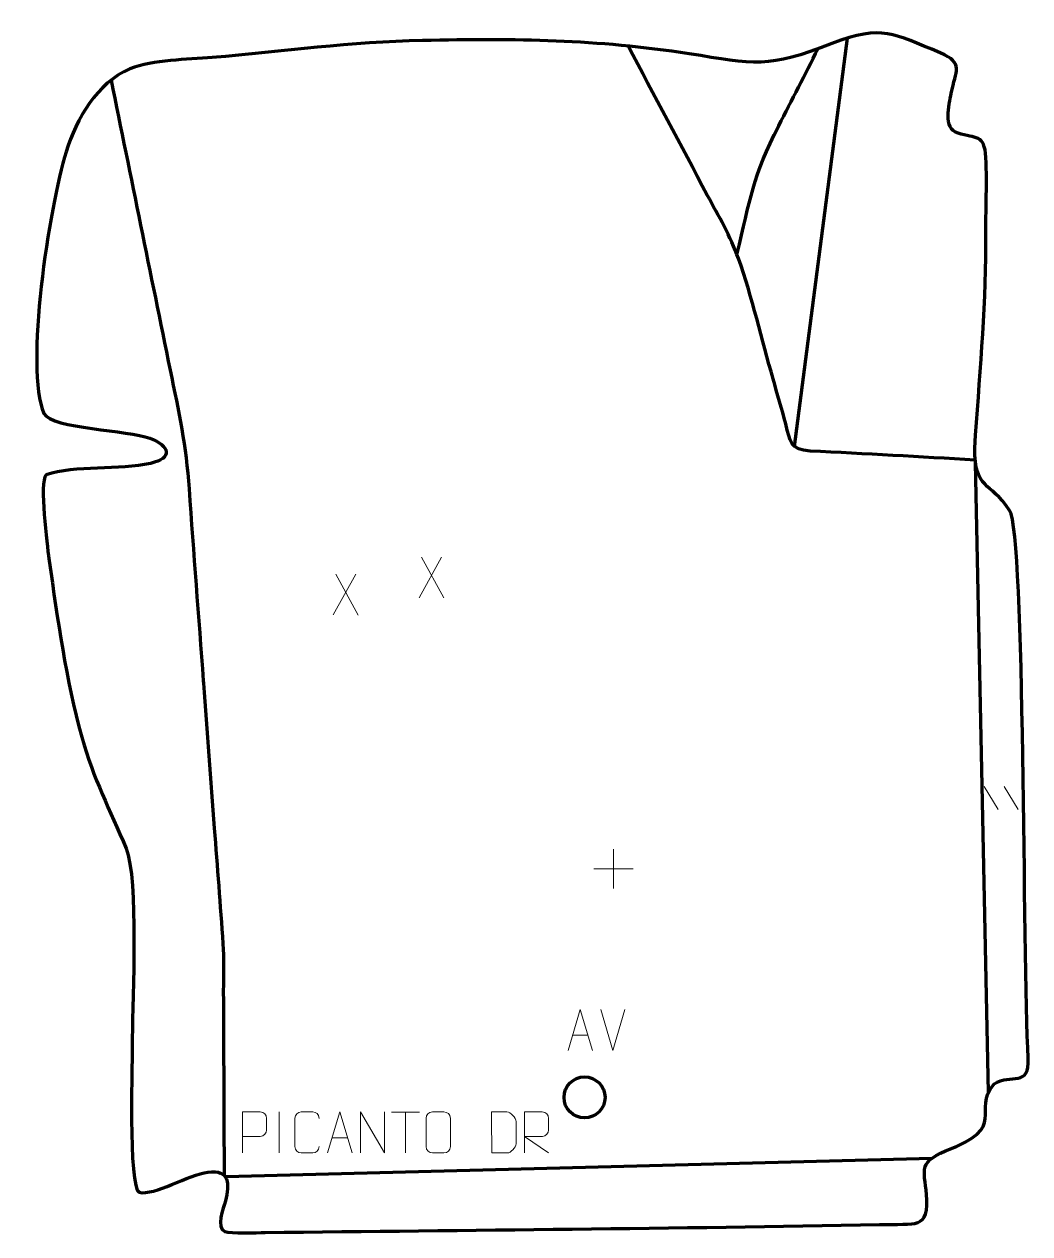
# Model space of a CAD drawing. Header units: millimetres. Extents: x -523 to 91, y 0 to 738.
import ezdxf

# ---------------------------------------------------------------- set-up
doc = ezdxf.new("R2010")
doc.units = ezdxf.units.MM
doc.header["$MEASUREMENT"] = 0
doc.layers.add('layer 2', color=7, linetype='Continuous')
doc.layers.add('layer 3', color=7, linetype='Continuous')

msp = doc.modelspace()

# ---------------------------------------------------------------- linework, layer by layer
at = {"layer": 'layer 2', "color": 142, "lineweight": 200}
msp.add_ellipse((-181.0135, 83.5319), major_axis=(0, 12.5), ratio=1, dxfattribs=at)
at = {"layer": 'layer 2', "color": 142, "lineweight": 158}
for points, knots in [([(57.26, 472.3593), (23.679, 474.2752), (-9.7962, 476.1994), (-43.3932, 477.8417), (-43.3932, 477.8417), (-55.6269, 478.4397), (-55.5013, 483.6689), (-58.2791, 494.4197), (-58.2791, 494.4197), (-60.6315, 503.524), (-63.425, 512.7685), (-66.0145, 521.832), (-66.0145, 521.832), (-72.7825, 545.718), (-78.8522, 572.0328), (-87.0964, 595.2199), (-87.0964, 595.2199), (-92.0283, 609.0913), (-99.2308, 621.1449), (-106.1723, 634.016), (-106.1723, 634.016), (-122.3291, 664.457), (-138.4745, 694.9039), (-154.6267, 725.3473)], [0, 0, 0, 0, 0.14285714, 0.14285714, 0.14285714, 0.14285714, 0.28571429, 0.28571429, 0.28571429, 0.28571429, 0.42857143, 0.42857143, 0.42857143, 0.42857143, 0.57142857, 0.57142857, 0.57142857, 0.57142857, 0.71428571, 0.71428571, 0.71428571, 0.71428571, 1, 1, 1, 1]), ([(-87.8491, 598.2532), (-80.2554, 630.4829), (-78.266, 645.8881), (-62.5498, 676.3145), (-62.5498, 676.3145), (-54.486, 691.9257), (-46.5138, 707.5638), (-38.6174, 723.2604)], [0, 0, 0, 0, 0.33333333, 0.33333333, 0.33333333, 0.33333333, 1, 1, 1, 1]), ([(-469.7147, 704.1029), (-463.7178, 674.6217), (-457.7209, 645.1405), (-451.724, 615.6593), (-451.724, 615.6593), (-445.7271, 586.1781), (-439.7302, 556.6969), (-433.7333, 527.2157), (-433.7333, 527.2157), (-428.3666, 501.3641), (-423.9973, 481.3538), (-422.1366, 454.6959), (-422.1366, 454.6959), (-419.4125, 415.6701), (-416.4107, 376.6649), (-413.4899, 337.6535), (-413.4899, 337.6535), (-413.4899, 337.6535), (-413.3777, 336.154), (-413.3777, 336.154), (-413.3777, 336.154), (-411.1733, 306.6762), (-408.9688, 277.1984), (-406.7644, 247.7206), (-406.7644, 247.7206), (-405.009, 224.2469), (-403.1681, 200.75), (-401.5045, 177.2732), (-401.5045, 177.2732), (-400.9077, 168.8511), (-401.3036, 157.4454), (-401.2651, 148.706), (-401.2651, 148.706), (-401.0999, 111.1107), (-400.9347, 73.5153), (-400.7695, 35.92)], [0, 0, 0, 0, 0.1, 0.1, 0.1, 0.1, 0.2, 0.2, 0.2, 0.2, 0.3, 0.3, 0.3, 0.3, 0.4, 0.4, 0.4, 0.4, 0.5, 0.5, 0.5, 0.5, 0.6, 0.6, 0.6, 0.6, 0.7, 0.7, 0.7, 0.7, 0.8, 0.8, 0.8, 0.8, 1, 1, 1, 1])]:
    msp.add_open_spline(points, degree=3, knots=knots, dxfattribs=at)
for points in [[(-52.9028, 480.6465), (-52.9028, 480.6465), (-20.6451, 729.761), (-20.6451, 729.761)], [(65.3274, 86.5451), (65.3274, 86.5451), (57.456, 470.5476), (57.456, 470.5476)], [(-399.7304, 35.2479), (-399.7304, 35.2479), (30.944, 46.4756), (30.944, 46.4756)]]:
    msp.add_open_spline(points, degree=3, dxfattribs=at)
at = {"layer": 'layer 3', "color": 242, "lineweight": 158}
msp.add_open_spline([(-452.5059, 25.6195), (-459.5812, 28.4338), (-456.6514, 108.8012), (-456.786, 119.9238), (-456.786, 119.9238), (-456.6136, 144.6406), (-453.017, 216.0962), (-460.5027, 235.4413), (-460.5027, 235.4413), (-470.706, 259.4462), (-480.3736, 277.4826), (-487.5528, 303.2136), (-487.5528, 303.2136), (-497.3652, 338.3818), (-502.2225, 374.8222), (-507.5036, 410.8828), (-507.5036, 410.8828), (-507.5036, 410.8828), (-507.7195, 412.3484), (-507.7195, 412.3484), (-507.7195, 412.3484), (-508.5489, 420.2938), (-513.8506, 458.9412), (-509.3228, 463.281), (-509.3228, 463.281), (-491.7421, 469.3191), (-464.5181, 466.0454), (-445.6336, 470.3376), (-445.6336, 470.3376), (-431.8706, 473.4658), (-433.8698, 480.9596), (-446.1713, 485.7262), (-446.1713, 485.7262), (-458.6905, 490.5769), (-505.8382, 491.3532), (-510.6608, 500.7569), (-510.6608, 500.7569), (-522.6965, 527.7048), (-507.5427, 627.1729), (-497.0929, 660.4079), (-497.0929, 660.4079), (-490.5046, 680.9221), (-478.786, 701.9795), (-458.2178, 711.0113), (-458.2178, 711.0113), (-443.8293, 716.6569), (-423.593, 716.6075), (-408.014, 717.8854), (-408.014, 717.8854), (-365.0609, 721.7255), (-323.0769, 727.3415), (-279.8097, 728.2872), (-279.8097, 728.2872), (-222.9007, 729.4178), (-173.7853, 728.9303), (-117.2064, 720.1951), (-117.2064, 720.1951), (-77.588, 713.8365), (-68.8882, 711.0623), (-30.2818, 726.475), (-30.2818, 726.475), (1.3568, 738.2393), (6.6402, 732.429), (35.9627, 720.8394), (35.9627, 720.8394), (50.7298, 714.0027), (45.2475, 710.4021), (42.629, 695.9915), (42.629, 695.9915), (41.2794, 688.9534), (37.4514, 674.6775), (46.7885, 671.721), (46.7885, 671.721), (57.5605, 668.3103), (62.9651, 671.2646), (63.7206, 657.0119), (63.7206, 657.0119), (64.6416, 639.6383), (63.4729, 621.3403), (63.6761, 603.8207), (63.6761, 603.8207), (63.7837, 561.4735), (59.583, 521.5591), (57.0117, 479.5857), (57.0117, 479.5857), (56.7849, 453.8562), (66.1917, 459.8097), (78.1868, 441.6566), (78.1868, 441.6566), (87.9121, 426.9386), (86.1798, 168.9738), (89.5477, 107.3856), (89.5477, 107.3856), (90.5257, 89.5012), (79.0947, 98.3874), (68.7785, 91.8348), (68.7785, 91.8348), (54.397, 74.8033), (78.6089, 65.5703), (39.0475, 51.0107), (39.0475, 51.0107), (21.2549, 42.9301), (26.8465, 38.666), (27.7671, 21.0336), (27.7671, 21.0336), (28.2877, 11.0637), (25.4247, 7.7219), (20.3984, 6.6069), (20.3984, 6.6069), (16.4118, 5.9387), (3.4119, 6.0877), (-1.0612, 6.0014), (-1.0612, 6.0014), (-125.882, 3.5935), (-250.9983, 2.5445), (-375.8542, 1.0994), (-375.8542, 1.0994), (-380.8585, 1.0415), (-396.8378, 0.3182), (-400.2783, 1.7399), (-400.2783, 1.7399), (-406.1388, 4.1616), (-401.1718, 15.7152), (-399.9955, 20.4389), (-399.9955, 20.4389), (-397.539, 30.3035), (-397.0923, 39.8415), (-410.7499, 37.9605), (-410.7499, 37.9605), (-422.1389, 36.3919), (-443.7586, 23.4706), (-452.5059, 25.6195)], degree=3, knots=[0, 0, 0, 0, 0.02941176, 0.02941176, 0.02941176, 0.02941176, 0.05882353, 0.05882353, 0.05882353, 0.05882353, 0.08823529, 0.08823529, 0.08823529, 0.08823529, 0.11764706, 0.11764706, 0.11764706, 0.11764706, 0.14705882, 0.14705882, 0.14705882, 0.14705882, 0.17647059, 0.17647059, 0.17647059, 0.17647059, 0.20588235, 0.20588235, 0.20588235, 0.20588235, 0.23529412, 0.23529412, 0.23529412, 0.23529412, 0.26470588, 0.26470588, 0.26470588, 0.26470588, 0.29411765, 0.29411765, 0.29411765, 0.29411765, 0.32352941, 0.32352941, 0.32352941, 0.32352941, 0.35294118, 0.35294118, 0.35294118, 0.35294118, 0.38235294, 0.38235294, 0.38235294, 0.38235294, 0.41176471, 0.41176471, 0.41176471, 0.41176471, 0.44117647, 0.44117647, 0.44117647, 0.44117647, 0.47058824, 0.47058824, 0.47058824, 0.47058824, 0.5, 0.5, 0.5, 0.5, 0.52941176, 0.52941176, 0.52941176, 0.52941176, 0.55882353, 0.55882353, 0.55882353, 0.55882353, 0.58823529, 0.58823529, 0.58823529, 0.58823529, 0.61764706, 0.61764706, 0.61764706, 0.61764706, 0.64705882, 0.64705882, 0.64705882, 0.64705882, 0.67647059, 0.67647059, 0.67647059, 0.67647059, 0.70588235, 0.70588235, 0.70588235, 0.70588235, 0.73529412, 0.73529412, 0.73529412, 0.73529412, 0.76470588, 0.76470588, 0.76470588, 0.76470588, 0.79411765, 0.79411765, 0.79411765, 0.79411765, 0.82352941, 0.82352941, 0.82352941, 0.82352941, 0.85294118, 0.85294118, 0.85294118, 0.85294118, 0.88235294, 0.88235294, 0.88235294, 0.88235294, 0.91176471, 0.91176471, 0.91176471, 0.91176471, 0.94117647, 0.94117647, 0.94117647, 0.94117647, 1, 1, 1, 1], dxfattribs=at)
at = {"layer": 'layer 3', "color": 250, "lineweight": 9}
for points in [[(-268.199, 413.1688), (-268.199, 413.1688), (-281.9396, 388.273), (-281.9396, 388.273)], [(-280.485, 413.1688), (-280.485, 413.1688), (-266.7444, 388.2153), (-266.7444, 388.2153)], [(-320.4543, 402.7177), (-320.4543, 402.7177), (-334.1949, 377.8219), (-334.1949, 377.8219)], [(-332.7403, 402.7177), (-332.7403, 402.7177), (-318.9997, 377.7642), (-318.9997, 377.7642)], [(62.7756, 273.1263), (62.7756, 273.1263), (71.2217, 259.0924), (71.2217, 259.0924)], [(74.887, 273.1263), (74.887, 273.1263), (83.3331, 259.0924), (83.3331, 259.0924)], [(-163.2666, 234.9756), (-163.2666, 234.9756), (-163.2666, 210.9977), (-163.2666, 210.9977)], [(-175.2555, 222.9866), (-175.2555, 222.9866), (-151.2776, 222.9866), (-151.2776, 222.9866)], [(-163.6677, 112.2082), (-163.6677, 112.2082), (-170.9895, 137.1618), (-170.9895, 137.1618)], [(-156.3458, 137.1618), (-156.3458, 137.1618), (-163.6676, 112.2082), (-163.6676, 112.2082)], [(-188.3046, 121.4649), (-188.3046, 121.4649), (-178.8089, 121.4649), (-178.8089, 121.4649)], [(-367.2097, 74.6533), (-367.2097, 74.6533), (-367.2097, 49.6792), (-367.2097, 49.6792)], [(-298.7033, 74.6195), (-298.7033, 74.6195), (-281.7161, 74.6195), (-281.7161, 74.6195)], [(-290.2095, 49.6895), (-290.2095, 49.6895), (-290.2095, 74.643), (-290.2095, 74.643)], [(-334.9576, 58.9389), (-334.9576, 58.9389), (-325.4619, 58.9389), (-325.4619, 58.9389)]]:
    msp.add_open_spline(points, degree=3, dxfattribs=at)
for points, knots in [([(-191.0272, 112.2155), (-191.0272, 112.2155), (-183.6562, 137.169), (-183.6562, 137.169), (-183.6562, 137.169), (-183.6562, 137.169), (-176.0863, 112.2155), (-176.0863, 112.2155)], [0, 0, 0, 0, 0.33333333, 0.33333333, 0.33333333, 0.33333333, 1, 1, 1, 1]), ([(-389.5418, 49.6894), (-389.5418, 49.6894), (-389.5418, 74.643), (-389.5418, 74.643), (-389.5418, 74.643), (-385.9468, 74.643), (-382.3515, 74.643), (-378.7561, 74.643), (-378.7561, 74.643), (-376.4309, 74.6051), (-374.8735, 73.115), (-374.8777, 70.7489), (-374.8777, 70.7489), (-374.8781, 68.7132), (-374.8781, 65.6539), (-374.8777, 63.6179), (-374.8777, 63.6179), (-374.8842, 61.7425), (-376.6964, 59.8006), (-378.706, 59.7815), (-378.706, 59.7815), (-378.706, 59.7815), (-389.5418, 59.7815), (-389.5418, 59.7815)], [0, 0, 0, 0, 0.14285714, 0.14285714, 0.14285714, 0.14285714, 0.28571429, 0.28571429, 0.28571429, 0.28571429, 0.42857143, 0.42857143, 0.42857143, 0.42857143, 0.57142857, 0.57142857, 0.57142857, 0.57142857, 0.71428571, 0.71428571, 0.71428571, 0.71428571, 1, 1, 1, 1]), ([(-342.7867, 53.5072), (-342.9265, 51.1838), (-344.6037, 49.7042), (-346.7514, 49.6934), (-346.7514, 49.6934), (-349.0833, 49.6938), (-351.4152, 49.6938), (-353.7467, 49.6934), (-353.7467, 49.6934), (-355.6717, 49.588), (-357.6438, 51.4725), (-357.6326, 53.4898), (-357.6326, 53.4898), (-357.6322, 59.2599), (-357.6322, 65.0296), (-357.6326, 70.7989), (-357.6326, 70.7989), (-357.6284, 72.937), (-355.8817, 74.6562), (-353.7293, 74.6427), (-353.7293, 74.6427), (-351.4036, 74.6427), (-349.0775, 74.6427), (-346.7514, 74.6427), (-346.7514, 74.6427), (-344.8048, 74.6782), (-342.8134, 73.1867), (-342.7867, 70.7491)], [0, 0, 0, 0, 0.125, 0.125, 0.125, 0.125, 0.25, 0.25, 0.25, 0.25, 0.375, 0.375, 0.375, 0.375, 0.5, 0.5, 0.5, 0.5, 0.625, 0.625, 0.625, 0.625, 0.75, 0.75, 0.75, 0.75, 1, 1, 1, 1]), ([(-337.6802, 49.6895), (-337.6802, 49.6895), (-330.3092, 74.643), (-330.3092, 74.643), (-330.3092, 74.643), (-330.3092, 74.643), (-322.7393, 49.6895), (-322.7393, 49.6895)], [0, 0, 0, 0, 0.33333333, 0.33333333, 0.33333333, 0.33333333, 1, 1, 1, 1]), ([(-317.5371, 49.6895), (-317.5371, 49.6895), (-317.5371, 74.643), (-317.5371, 74.643), (-317.5371, 74.643), (-317.5371, 74.643), (-302.8823, 49.6895), (-302.8823, 49.6895), (-302.8823, 49.6895), (-302.8823, 49.6895), (-302.8823, 74.643), (-302.8823, 74.643)], [0, 0, 0, 0, 0.25, 0.25, 0.25, 0.25, 0.5, 0.5, 0.5, 0.5, 1, 1, 1, 1]), ([(-273.7293, 74.6427), (-271.4036, 74.6427), (-269.0775, 74.6427), (-266.7514, 74.6427), (-266.7514, 74.6427), (-264.8048, 74.6783), (-262.8134, 73.1867), (-262.7867, 70.7491), (-262.7867, 70.7491), (-262.7871, 65.0022), (-262.7871, 59.2549), (-262.7867, 53.5072), (-262.7867, 53.5072), (-262.9265, 51.1838), (-264.6037, 49.7042), (-266.7514, 49.6934), (-266.7514, 49.6934), (-269.0833, 49.6938), (-271.4152, 49.6938), (-273.7467, 49.6934), (-273.7467, 49.6934), (-275.6717, 49.588), (-277.6438, 51.4725), (-277.6326, 53.4898), (-277.6326, 53.4898), (-277.6323, 59.2599), (-277.6323, 65.0296), (-277.6326, 70.7989), (-277.6326, 70.7989), (-277.6284, 72.937), (-275.8817, 74.6562), (-273.7293, 74.6427)], [0, 0, 0, 0, 0.11111111, 0.11111111, 0.11111111, 0.11111111, 0.22222222, 0.22222222, 0.22222222, 0.22222222, 0.33333333, 0.33333333, 0.33333333, 0.33333333, 0.44444444, 0.44444444, 0.44444444, 0.44444444, 0.55555556, 0.55555556, 0.55555556, 0.55555556, 0.66666667, 0.66666667, 0.66666667, 0.66666667, 0.77777778, 0.77777778, 0.77777778, 0.77777778, 1, 1, 1, 1]), ([(-237.602, 49.7176), (-235.2702, 49.718), (-230.32, 49.694), (-227.9885, 49.6937), (-227.9885, 49.6937), (-226.0635, 49.5883), (-222.7449, 53.1299), (-222.7561, 55.1472), (-222.7561, 55.1472), (-222.7565, 60.9173), (-222.7565, 63.087), (-222.7561, 68.8563), (-222.7561, 68.8563), (-222.7604, 70.9944), (-226.1349, 74.6545), (-228.2873, 74.641), (-228.2873, 74.641), (-230.613, 74.641), (-235.3373, 74.641), (-237.6634, 74.641), (-237.6634, 74.641), (-237.663, 68.8941), (-237.6017, 55.4649), (-237.602, 49.7176)], [0, 0, 0, 0, 0.14285714, 0.14285714, 0.14285714, 0.14285714, 0.28571429, 0.28571429, 0.28571429, 0.28571429, 0.42857143, 0.42857143, 0.42857143, 0.42857143, 0.57142857, 0.57142857, 0.57142857, 0.57142857, 0.71428571, 0.71428571, 0.71428571, 0.71428571, 1, 1, 1, 1]), ([(-217.5418, 49.6895), (-217.5418, 49.6895), (-217.5418, 74.643), (-217.5418, 74.643), (-217.5418, 74.643), (-213.947, 74.643), (-210.3515, 74.643), (-206.7563, 74.643), (-206.7563, 74.643), (-204.431, 74.6053), (-202.8737, 73.1153), (-202.8778, 70.7489), (-202.8778, 70.7489), (-202.8782, 68.7134), (-202.8782, 65.654), (-202.8778, 63.618), (-202.8778, 63.618), (-202.8843, 61.7425), (-204.6966, 59.8007), (-206.7061, 59.7816), (-206.7061, 59.7816), (-206.7061, 59.7816), (-217.5418, 59.7816), (-217.5418, 59.7816), (-217.5418, 59.7816), (-217.5418, 59.7816), (-202.8871, 49.6895), (-202.8871, 49.6895)], [0, 0, 0, 0, 0.125, 0.125, 0.125, 0.125, 0.25, 0.25, 0.25, 0.25, 0.375, 0.375, 0.375, 0.375, 0.5, 0.5, 0.5, 0.5, 0.625, 0.625, 0.625, 0.625, 0.75, 0.75, 0.75, 0.75, 1, 1, 1, 1])]:
    msp.add_open_spline(points, degree=3, knots=knots, dxfattribs=at)

doc.saveas('drawing.dxf')
